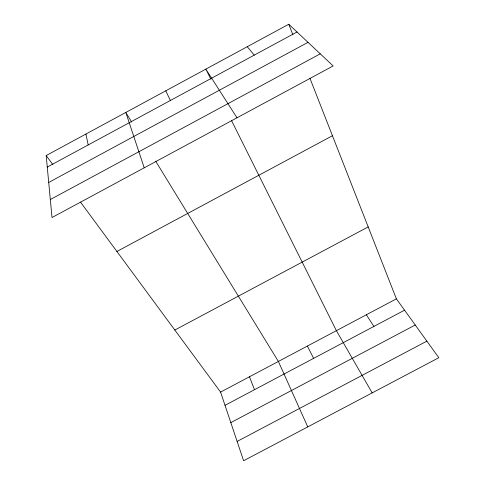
<?xml version="1.0" encoding="UTF-8"?>
<svg xmlns="http://www.w3.org/2000/svg" width="485" height="485" viewBox="0 0 485 485"><rect width="100%" height="100%" fill="white"/><g stroke="black" fill="none" stroke-linecap="round" stroke-linejoin="round"><path stroke-width="0.73" d="M46.184 155.552L288.757 24.25L333.159 65.948L52.004 217.535L46.184 155.552L52.889 164.645M47.269 167.076L297.008 31.998M48.712 182.445L308.011 42.334M50.313 199.547L320.264 53.841M116.897 251.466L332.455 135.733M174.824 330.036L368.194 226.913M220.584 392.098L396.384 298.845L438.816 357.712L243.603 460.75L220.584 392.098L80.534 202.142M225.016 405.321L404.551 310.176M230.818 422.617L415.239 324.998M237.129 441.435L426.873 341.137M247.247 46.718L254.261 55.12M366.357 314.771L373.88 326.429M236.983 117.8L205.846 69.125L210.872 79.194M131.677 122.032L125.809 112.453L144.215 167.816M155.63 161.123L278.378 361.446L307.751 426.891M372.165 392.892L336.39 330.673L231.587 120.698M307.357 346.072L313.625 358.36M165.773 90.816L170.374 100.492M288.757 24.25L292.904 34.829M309.994 78.431L396.384 298.845M249.454 376.784L254.498 389.697M85.942 134.03L88.191 144.942"/></g></svg>
